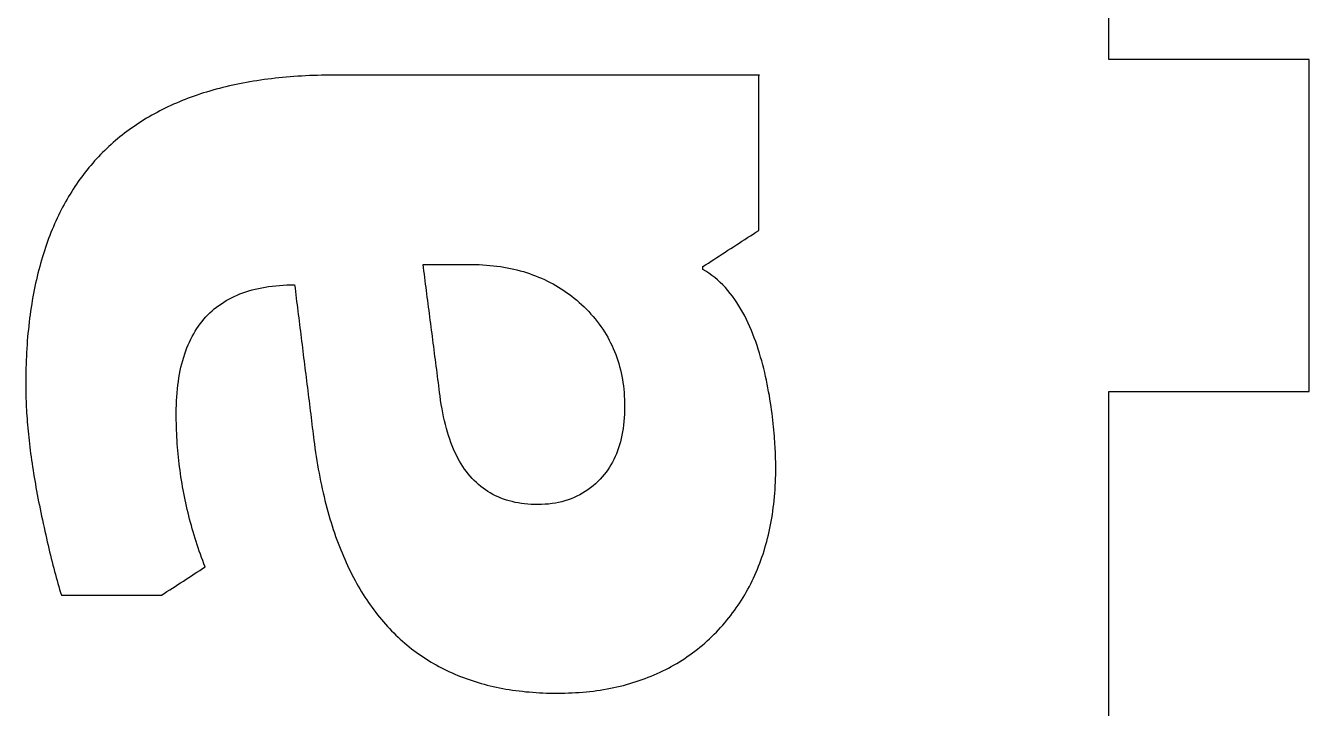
# Model space of a CAD drawing. Extents: x 10 to 860, y -140 to 140.
# Drawn here: x 31.6 to 70, y -44.21 to -23.81 of the extents above; entities that cross this region are included whole.
import ezdxf

# ---------------------------------------------------------------- set-up
doc = ezdxf.new("R2010")
doc.units = 0

# ---------------------------------------------------------------- blocks, each defined once
blk = doc.blocks.new('SHAPE2DVIEW004')
at = {"layer": 'Views', "color": 0}
for p, q in [((64, -24.815), (64, -14.889)), ((70, -24.815), (64, -24.815)), ((70, -34.741), (70, -24.815)), ((64, -44.667), (64, -34.741)), ((64, -34.741), (70, -34.741))]:
    blk.add_line(p, q, dxfattribs=at)
blk = doc.blocks.new('SHAPE2DVIEW006')
at = {"layer": 'Views', "color": 0}
for points in [[(40.816, -25.289), (40.693, -25.289), (40.572, -25.29), (40.451, -25.292), (40.331, -25.295), (40.211, -25.299), (40.093, -25.303), (39.975, -25.309), (39.859, -25.315), (39.743, -25.322), (39.627, -25.33), (39.513, -25.338), (39.4, -25.348), (39.287, -25.358), (39.175, -25.369), (39.064, -25.381), (38.954, -25.394), (38.845, -25.407), (38.736, -25.422), (38.628, -25.437), (38.521, -25.453), (38.415, -25.47), (38.31, -25.487), (38.206, -25.506), (38.102, -25.525), (37.999, -25.545), (37.897, -25.566), (37.796, -25.588), (37.696, -25.611), (37.596, -25.634), (37.497, -25.658), (37.399, -25.683), (37.302, -25.709), (37.206, -25.736), (37.111, -25.764), (37.016, -25.792), (36.922, -25.821), (36.829, -25.851), (36.737, -25.882), (36.646, -25.914), (36.555, -25.946), (36.466, -25.979), (36.377, -26.013), (36.289, -26.048), (36.202, -26.084), (36.115, -26.121), (36.03, -26.158), (35.945, -26.196), (35.861, -26.235), (35.778, -26.275), (35.696, -26.316), (35.614, -26.357), (35.533, -26.4), (35.454, -26.443), (35.375, -26.487), (35.296, -26.532), (35.219, -26.577), (35.143, -26.624), (35.067, -26.671), (34.992, -26.719), (34.918, -26.768), (34.845, -26.818), (34.772, -26.868), (34.7, -26.919), (34.63, -26.972), (34.56, -27.025), (34.49, -27.078), (34.422, -27.133), (34.355, -27.189), (34.288, -27.245), (34.222, -27.302), (34.157, -27.36), (34.093, -27.419), (34.029, -27.478), (33.967, -27.539), (33.905, -27.6), (33.844, -27.662), (33.784, -27.725), (33.724, -27.789), (33.666, -27.853), (33.608, -27.918), (33.551, -27.985), (33.495, -28.052), (33.44, -28.119), (33.386, -28.188), (33.332, -28.257), (33.279, -28.328), (33.227, -28.399), (33.176, -28.471), (33.126, -28.543), (33.076, -28.617), (33.028, -28.691), (32.98, -28.767), (32.933, -28.843), (32.886, -28.919), (32.841, -28.997), (32.796, -29.076), (32.753, -29.155), (32.71, -29.235), (32.668, -29.316), (32.626, -29.398), (32.586, -29.48), (32.546, -29.564), (32.507, -29.648), (32.469, -29.733), (32.432, -29.819), (32.396, -29.906), (32.36, -29.993), (32.325, -30.081), (32.291, -30.171), (32.258, -30.261), (32.226, -30.351), (32.194, -30.443), (32.164, -30.536), (32.134, -30.629), (32.105, -30.723), (32.077, -30.818), (32.049, -30.914), (32.023, -31.01), (31.997, -31.108), (31.972, -31.206), (31.948, -31.305), (31.924, -31.405), (31.902, -31.505), (31.88, -31.607), (31.859, -31.709), (31.839, -31.812), (31.82, -31.916), (31.802, -32.021), (31.784, -32.127), (31.768, -32.233), (31.752, -32.34), (31.736, -32.448), (31.722, -32.557), (31.709, -32.667), (31.696, -32.777), (31.684, -32.889), (31.673, -33.001), (31.663, -33.114), (31.653, -33.228), (31.645, -33.342), (31.637, -33.458), (31.63, -33.574), (31.624, -33.691), (31.619, -33.809), (31.614, -33.928), (31.611, -34.048), (31.608, -34.168), (31.606, -34.289), (31.604, -34.411), (31.604, -34.534)], [(40.816, -25.289), (40.693, -25.289), (40.572, -25.29), (40.451, -25.292), (40.331, -25.295), (40.211, -25.299), (40.093, -25.303), (39.975, -25.309), (39.859, -25.315), (39.743, -25.322), (39.627, -25.33), (39.513, -25.338), (39.4, -25.348), (39.287, -25.358), (39.175, -25.369), (39.064, -25.381), (38.954, -25.394), (38.845, -25.407), (38.736, -25.422), (38.628, -25.437), (38.521, -25.453), (38.415, -25.47), (38.31, -25.487), (38.206, -25.506), (38.102, -25.525), (37.999, -25.545), (37.897, -25.566), (37.796, -25.588), (37.696, -25.611), (37.596, -25.634), (37.497, -25.658), (37.399, -25.683), (37.302, -25.709), (37.206, -25.736), (37.111, -25.764), (37.016, -25.792), (36.922, -25.821), (36.829, -25.851), (36.737, -25.882), (36.646, -25.914), (36.555, -25.946), (36.466, -25.979), (36.377, -26.013), (36.289, -26.048), (36.202, -26.084), (36.115, -26.121), (36.03, -26.158), (35.945, -26.196), (35.861, -26.235), (35.778, -26.275), (35.696, -26.316), (35.614, -26.357), (35.533, -26.4), (35.454, -26.443), (35.375, -26.487), (35.296, -26.532), (35.219, -26.577), (35.143, -26.624), (35.067, -26.671), (34.992, -26.719), (34.918, -26.768), (34.845, -26.818), (34.772, -26.868), (34.7, -26.919), (34.63, -26.972), (34.56, -27.025), (34.49, -27.078), (34.422, -27.133), (34.355, -27.189), (34.288, -27.245), (34.222, -27.302), (34.157, -27.36), (34.093, -27.419), (34.029, -27.478), (33.967, -27.539), (33.905, -27.6), (33.844, -27.662), (33.784, -27.725), (33.724, -27.789), (33.666, -27.853), (33.608, -27.918), (33.551, -27.985), (33.495, -28.052), (33.44, -28.119), (33.386, -28.188), (33.332, -28.257), (33.279, -28.328), (33.227, -28.399), (33.176, -28.471), (33.126, -28.543), (33.076, -28.617), (33.028, -28.691), (32.98, -28.767), (32.933, -28.843), (32.886, -28.919), (32.841, -28.997), (32.796, -29.076), (32.753, -29.155), (32.71, -29.235), (32.668, -29.316), (32.626, -29.398), (32.586, -29.48), (32.546, -29.564), (32.507, -29.648), (32.469, -29.733), (32.432, -29.819), (32.396, -29.906), (32.36, -29.993), (32.325, -30.081), (32.291, -30.171), (32.258, -30.261), (32.226, -30.351), (32.194, -30.443), (32.164, -30.536), (32.134, -30.629), (32.105, -30.723), (32.077, -30.818), (32.049, -30.914), (32.023, -31.01), (31.997, -31.108), (31.972, -31.206), (31.948, -31.305), (31.924, -31.405), (31.902, -31.505), (31.88, -31.607), (31.859, -31.709), (31.839, -31.812), (31.82, -31.916), (31.802, -32.021), (31.784, -32.127), (31.768, -32.233), (31.752, -32.34), (31.736, -32.448), (31.722, -32.557), (31.709, -32.667), (31.696, -32.777), (31.684, -32.889), (31.673, -33.001), (31.663, -33.114), (31.653, -33.228), (31.645, -33.342), (31.637, -33.458), (31.63, -33.574), (31.624, -33.691), (31.619, -33.809), (31.614, -33.928), (31.611, -34.048), (31.608, -34.168), (31.606, -34.289), (31.604, -34.411), (31.604, -34.534)], [(53.55, -25.289), (53.45, -25.289), (53.351, -25.289), (53.251, -25.289), (53.152, -25.289), (53.052, -25.289), (52.953, -25.289), (52.853, -25.289), (52.754, -25.289), (52.654, -25.289), (52.555, -25.289), (52.455, -25.289), (52.356, -25.289), (52.256, -25.289), (52.157, -25.289), (52.057, -25.289), (51.958, -25.289), (51.858, -25.289), (51.759, -25.289), (51.659, -25.289), (51.56, -25.289), (51.46, -25.289), (51.361, -25.289), (51.261, -25.289), (51.162, -25.289), (51.063, -25.289), (50.963, -25.289), (50.864, -25.289), (50.764, -25.289), (50.665, -25.289), (50.565, -25.289), (50.466, -25.289), (50.366, -25.289), (50.267, -25.289), (50.167, -25.289), (50.068, -25.289), (49.968, -25.289), (49.869, -25.289), (49.769, -25.289), (49.67, -25.289), (49.57, -25.289), (49.471, -25.289), (49.371, -25.289), (49.272, -25.289), (49.172, -25.289), (49.073, -25.289), (48.973, -25.289), (48.874, -25.289), (48.774, -25.289), (48.675, -25.289), (48.575, -25.289), (48.476, -25.289), (48.376, -25.289), (48.277, -25.289), (48.178, -25.289), (48.078, -25.289), (47.979, -25.289), (47.879, -25.289), (47.78, -25.289), (47.68, -25.289), (47.581, -25.289), (47.481, -25.289), (47.382, -25.289), (47.282, -25.289), (47.183, -25.289), (47.083, -25.289), (46.984, -25.289), (46.884, -25.289), (46.785, -25.289), (46.685, -25.289), (46.586, -25.289), (46.486, -25.289), (46.387, -25.289), (46.287, -25.289), (46.188, -25.289), (46.088, -25.289), (45.989, -25.289), (45.889, -25.289), (45.79, -25.289), (45.69, -25.289), (45.591, -25.289), (45.491, -25.289), (45.392, -25.289), (45.292, -25.289), (45.193, -25.289), (45.094, -25.289), (44.994, -25.289), (44.895, -25.289), (44.795, -25.289), (44.696, -25.289), (44.596, -25.289), (44.497, -25.289), (44.397, -25.289), (44.298, -25.289), (44.198, -25.289), (44.099, -25.289), (43.999, -25.289), (43.9, -25.289), (43.8, -25.289), (43.701, -25.289), (43.601, -25.289), (43.502, -25.289), (43.402, -25.289), (43.303, -25.289), (43.203, -25.289), (43.104, -25.289), (43.004, -25.289), (42.905, -25.289), (42.805, -25.289), (42.706, -25.289), (42.606, -25.289), (42.507, -25.289), (42.407, -25.289), (42.308, -25.289), (42.209, -25.289), (42.109, -25.289), (42.01, -25.289), (41.91, -25.289), (41.811, -25.289), (41.711, -25.289), (41.612, -25.289), (41.512, -25.289), (41.413, -25.289), (41.313, -25.289), (41.214, -25.289), (41.114, -25.289), (41.015, -25.289), (40.915, -25.289), (40.816, -25.289)], [(53.55, -25.289), (53.45, -25.289), (53.351, -25.289), (53.251, -25.289), (53.152, -25.289), (53.052, -25.289), (52.953, -25.289), (52.853, -25.289), (52.754, -25.289), (52.654, -25.289), (52.555, -25.289), (52.455, -25.289), (52.356, -25.289), (52.256, -25.289), (52.157, -25.289), (52.057, -25.289), (51.958, -25.289), (51.858, -25.289), (51.759, -25.289), (51.659, -25.289), (51.56, -25.289), (51.46, -25.289), (51.361, -25.289), (51.261, -25.289), (51.162, -25.289), (51.063, -25.289), (50.963, -25.289), (50.864, -25.289), (50.764, -25.289), (50.665, -25.289), (50.565, -25.289), (50.466, -25.289), (50.366, -25.289), (50.267, -25.289), (50.167, -25.289), (50.068, -25.289), (49.968, -25.289), (49.869, -25.289), (49.769, -25.289), (49.67, -25.289), (49.57, -25.289), (49.471, -25.289), (49.371, -25.289), (49.272, -25.289), (49.172, -25.289), (49.073, -25.289), (48.973, -25.289), (48.874, -25.289), (48.774, -25.289), (48.675, -25.289), (48.575, -25.289), (48.476, -25.289), (48.376, -25.289), (48.277, -25.289), (48.178, -25.289), (48.078, -25.289), (47.979, -25.289), (47.879, -25.289), (47.78, -25.289), (47.68, -25.289), (47.581, -25.289), (47.481, -25.289), (47.382, -25.289), (47.282, -25.289), (47.183, -25.289), (47.083, -25.289), (46.984, -25.289), (46.884, -25.289), (46.785, -25.289), (46.685, -25.289), (46.586, -25.289), (46.486, -25.289), (46.387, -25.289), (46.287, -25.289), (46.188, -25.289), (46.088, -25.289), (45.989, -25.289), (45.889, -25.289), (45.79, -25.289), (45.69, -25.289), (45.591, -25.289), (45.491, -25.289), (45.392, -25.289), (45.292, -25.289), (45.193, -25.289), (45.094, -25.289), (44.994, -25.289), (44.895, -25.289), (44.795, -25.289), (44.696, -25.289), (44.596, -25.289), (44.497, -25.289), (44.397, -25.289), (44.298, -25.289), (44.198, -25.289), (44.099, -25.289), (43.999, -25.289), (43.9, -25.289), (43.8, -25.289), (43.701, -25.289), (43.601, -25.289), (43.502, -25.289), (43.402, -25.289), (43.303, -25.289), (43.203, -25.289), (43.104, -25.289), (43.004, -25.289), (42.905, -25.289), (42.805, -25.289), (42.706, -25.289), (42.606, -25.289), (42.507, -25.289), (42.407, -25.289), (42.308, -25.289), (42.209, -25.289), (42.109, -25.289), (42.01, -25.289), (41.91, -25.289), (41.811, -25.289), (41.711, -25.289), (41.612, -25.289), (41.512, -25.289), (41.413, -25.289), (41.313, -25.289), (41.214, -25.289), (41.114, -25.289), (41.015, -25.289), (40.915, -25.289), (40.816, -25.289)], [(53.533, -25.289), (53.55, -25.289)], [(53.533, -29.928), (53.533, -29.83), (53.533, -29.731), (53.533, -29.632), (53.533, -29.533), (53.533, -29.435), (53.533, -29.336), (53.533, -29.237), (53.533, -29.139), (53.533, -29.04), (53.533, -28.941), (53.533, -28.842), (53.533, -28.744), (53.533, -28.645), (53.533, -28.546), (53.533, -28.448), (53.533, -28.349), (53.533, -28.25), (53.533, -28.151), (53.533, -28.053), (53.533, -27.954), (53.533, -27.855), (53.533, -27.756), (53.533, -27.658), (53.533, -27.559), (53.533, -27.46), (53.533, -27.362), (53.533, -27.263), (53.533, -27.164), (53.533, -27.065), (53.533, -26.967), (53.533, -26.868), (53.533, -26.769), (53.533, -26.671), (53.533, -26.572), (53.533, -26.473), (53.533, -26.374), (53.533, -26.276), (53.533, -26.177), (53.533, -26.078), (53.533, -25.98), (53.533, -25.881), (53.533, -25.782), (53.533, -25.683), (53.533, -25.585), (53.533, -25.486), (53.533, -25.387), (53.533, -25.289)], [(53.533, -29.928), (53.533, -29.83), (53.533, -29.731), (53.533, -29.632), (53.533, -29.533), (53.533, -29.435), (53.533, -29.336), (53.533, -29.237), (53.533, -29.139), (53.533, -29.04), (53.533, -28.941), (53.533, -28.842), (53.533, -28.744), (53.533, -28.645), (53.533, -28.546), (53.533, -28.448), (53.533, -28.349), (53.533, -28.25), (53.533, -28.151), (53.533, -28.053), (53.533, -27.954), (53.533, -27.855), (53.533, -27.756), (53.533, -27.658), (53.533, -27.559), (53.533, -27.46), (53.533, -27.362), (53.533, -27.263), (53.533, -27.164), (53.533, -27.065), (53.533, -26.967), (53.533, -26.868), (53.533, -26.769), (53.533, -26.671), (53.533, -26.572), (53.533, -26.473), (53.533, -26.374), (53.533, -26.276), (53.533, -26.177), (53.533, -26.078), (53.533, -25.98), (53.533, -25.881), (53.533, -25.782), (53.533, -25.683), (53.533, -25.585), (53.533, -25.486), (53.533, -25.387), (53.533, -25.289)], [(51.856, -31.012), (51.94, -30.958), (52.024, -30.904), (52.108, -30.849), (52.192, -30.795), (52.275, -30.741), (52.359, -30.687), (52.443, -30.633), (52.527, -30.579), (52.611, -30.524), (52.694, -30.47), (52.778, -30.416), (52.862, -30.362), (52.946, -30.308), (53.03, -30.253), (53.114, -30.199), (53.197, -30.145), (53.281, -30.091), (53.365, -30.037), (53.449, -29.982), (53.533, -29.928)], [(51.856, -31.012), (51.94, -30.958), (52.024, -30.904), (52.108, -30.849), (52.192, -30.795), (52.275, -30.741), (52.359, -30.687), (52.443, -30.633), (52.527, -30.579), (52.611, -30.524), (52.694, -30.47), (52.778, -30.416), (52.862, -30.362), (52.946, -30.308), (53.03, -30.253), (53.114, -30.199), (53.197, -30.145), (53.281, -30.091), (53.365, -30.037), (53.449, -29.982), (53.533, -29.928)], [(43.491, -30.944), (43.588, -30.944), (43.685, -30.944), (43.782, -30.944), (43.88, -30.944), (43.977, -30.944), (44.074, -30.944), (44.171, -30.944), (44.268, -30.944), (44.365, -30.944), (44.462, -30.944), (44.559, -30.944), (44.656, -30.944), (44.753, -30.944), (44.85, -30.944), (44.947, -30.944)], [(43.491, -30.944), (43.588, -30.944), (43.685, -30.944), (43.782, -30.944), (43.88, -30.944), (43.977, -30.944), (44.074, -30.944), (44.171, -30.944), (44.268, -30.944), (44.365, -30.944), (44.462, -30.944), (44.559, -30.944), (44.656, -30.944), (44.753, -30.944), (44.85, -30.944), (44.947, -30.944)], [(43.999, -34.873), (43.986, -34.775), (43.974, -34.676), (43.961, -34.578), (43.948, -34.48), (43.936, -34.382), (43.923, -34.284), (43.91, -34.185), (43.898, -34.087), (43.885, -33.989), (43.872, -33.891), (43.859, -33.792), (43.847, -33.694), (43.834, -33.596), (43.821, -33.498), (43.809, -33.4), (43.796, -33.301), (43.783, -33.203), (43.771, -33.105), (43.758, -33.007), (43.745, -32.909), (43.733, -32.81), (43.72, -32.712), (43.707, -32.614), (43.694, -32.516), (43.682, -32.417), (43.669, -32.319), (43.656, -32.221), (43.644, -32.123), (43.631, -32.025), (43.618, -31.926), (43.605, -31.828), (43.593, -31.73), (43.58, -31.632), (43.567, -31.534), (43.555, -31.435), (43.542, -31.337), (43.529, -31.239), (43.517, -31.141), (43.504, -31.042), (43.491, -30.944)], [(43.999, -34.873), (43.986, -34.775), (43.974, -34.676), (43.961, -34.578), (43.948, -34.48), (43.936, -34.382), (43.923, -34.284), (43.91, -34.185), (43.898, -34.087), (43.885, -33.989), (43.872, -33.891), (43.859, -33.792), (43.847, -33.694), (43.834, -33.596), (43.821, -33.498), (43.809, -33.4), (43.796, -33.301), (43.783, -33.203), (43.771, -33.105), (43.758, -33.007), (43.745, -32.909), (43.733, -32.81), (43.72, -32.712), (43.707, -32.614), (43.694, -32.516), (43.682, -32.417), (43.669, -32.319), (43.656, -32.221), (43.644, -32.123), (43.631, -32.025), (43.618, -31.926), (43.605, -31.828), (43.593, -31.73), (43.58, -31.632), (43.567, -31.534), (43.555, -31.435), (43.542, -31.337), (43.529, -31.239), (43.517, -31.141), (43.504, -31.042), (43.491, -30.944)], [(44.947, -30.944), (45.058, -30.947), (45.168, -30.951), (45.277, -30.956), (45.384, -30.964), (45.49, -30.973), (45.595, -30.984), (45.699, -30.997), (45.802, -31.011), (45.904, -31.027), (46.004, -31.045), (46.104, -31.065), (46.202, -31.087), (46.299, -31.11), (46.395, -31.135), (46.49, -31.162), (46.584, -31.191), (46.676, -31.221), (46.768, -31.253), (46.858, -31.287), (46.948, -31.323), (47.036, -31.361), (47.123, -31.4), (47.209, -31.442), (47.294, -31.485), (47.378, -31.53), (47.461, -31.577), (47.543, -31.625), (47.624, -31.676), (47.704, -31.728), (47.782, -31.782), (47.86, -31.838), (47.936, -31.896), (48.012, -31.956), (48.087, -32.018), (48.16, -32.081), (48.233, -32.147)], [(44.947, -30.944), (45.058, -30.947), (45.168, -30.951), (45.277, -30.956), (45.384, -30.964), (45.49, -30.973), (45.595, -30.984), (45.699, -30.997), (45.802, -31.011), (45.904, -31.027), (46.004, -31.045), (46.104, -31.065), (46.202, -31.087), (46.299, -31.11), (46.395, -31.135), (46.49, -31.162), (46.584, -31.191), (46.676, -31.221), (46.768, -31.253), (46.858, -31.287), (46.948, -31.323), (47.036, -31.361), (47.123, -31.4), (47.209, -31.442), (47.294, -31.485), (47.378, -31.53), (47.461, -31.577), (47.543, -31.625), (47.624, -31.676), (47.704, -31.728), (47.782, -31.782), (47.86, -31.838), (47.936, -31.896), (48.012, -31.956), (48.087, -32.018), (48.16, -32.081), (48.233, -32.147)], [(51.856, -31.097), (51.856, -31.012)], [(51.856, -31.097), (51.856, -31.012)], [(54.041, -37.006), (54.041, -36.981), (54.04, -36.95), (54.04, -36.915), (54.039, -36.874), (54.038, -36.829), (54.037, -36.78), (54.036, -36.727), (54.033, -36.669), (54.031, -36.607), (54.028, -36.542), (54.025, -36.472), (54.021, -36.399), (54.016, -36.323), (54.011, -36.243), (54.005, -36.16), (53.998, -36.075), (53.991, -35.986), (53.983, -35.894), (53.974, -35.8), (53.964, -35.704), (53.953, -35.605), (53.941, -35.504), (53.928, -35.401), (53.914, -35.297), (53.899, -35.19), (53.883, -35.082), (53.866, -34.972), (53.848, -34.862), (53.828, -34.75), (53.807, -34.637), (53.785, -34.523), (53.761, -34.408), (53.736, -34.293), (53.709, -34.177), (53.681, -34.061), (53.652, -33.945), (53.621, -33.829), (53.588, -33.713), (53.554, -33.597), (53.518, -33.482), (53.48, -33.367), (53.44, -33.253), (53.399, -33.14), (53.356, -33.028), (53.311, -32.917), (53.264, -32.807), (53.215, -32.698), (53.164, -32.591), (53.111, -32.486), (53.056, -32.383), (52.998, -32.282), (52.939, -32.182), (52.877, -32.085), (52.813, -31.991), (52.747, -31.899), (52.679, -31.81), (52.608, -31.723), (52.534, -31.64), (52.459, -31.559), (52.38, -31.482), (52.3, -31.409), (52.216, -31.339), (52.13, -31.272), (52.042, -31.21), (51.95, -31.151), (51.856, -31.097)], [(54.041, -37.006), (54.041, -36.981), (54.04, -36.95), (54.04, -36.915), (54.039, -36.874), (54.038, -36.829), (54.037, -36.78), (54.036, -36.727), (54.033, -36.669), (54.031, -36.607), (54.028, -36.542), (54.025, -36.472), (54.021, -36.399), (54.016, -36.323), (54.011, -36.243), (54.005, -36.16), (53.998, -36.075), (53.991, -35.986), (53.983, -35.894), (53.974, -35.8), (53.964, -35.704), (53.953, -35.605), (53.941, -35.504), (53.928, -35.401), (53.914, -35.297), (53.899, -35.19), (53.883, -35.082), (53.866, -34.972), (53.848, -34.862), (53.828, -34.75), (53.807, -34.637), (53.785, -34.523), (53.761, -34.408), (53.736, -34.293), (53.709, -34.177), (53.681, -34.061), (53.652, -33.945), (53.621, -33.829), (53.588, -33.713), (53.554, -33.597), (53.518, -33.482), (53.48, -33.367), (53.44, -33.253), (53.399, -33.14), (53.356, -33.028), (53.311, -32.917), (53.264, -32.807), (53.215, -32.698), (53.164, -32.591), (53.111, -32.486), (53.056, -32.383), (52.998, -32.282), (52.939, -32.182), (52.877, -32.085), (52.813, -31.991), (52.747, -31.899), (52.679, -31.81), (52.608, -31.723), (52.534, -31.64), (52.459, -31.559), (52.38, -31.482), (52.3, -31.409), (52.216, -31.339), (52.13, -31.272), (52.042, -31.21), (51.95, -31.151), (51.856, -31.097)], [(36.108, -35.398), (36.109, -35.271), (36.112, -35.146), (36.117, -35.024), (36.124, -34.903), (36.133, -34.785), (36.144, -34.669), (36.157, -34.555), (36.171, -34.443), (36.188, -34.333), (36.207, -34.225), (36.228, -34.12), (36.25, -34.016), (36.275, -33.915), (36.302, -33.816), (36.33, -33.718), (36.361, -33.623), (36.393, -33.531), (36.428, -33.44), (36.464, -33.351), (36.503, -33.265), (36.543, -33.18), (36.586, -33.098), (36.63, -33.018), (36.676, -32.94), (36.724, -32.864), (36.775, -32.791), (36.827, -32.719), (36.881, -32.649), (36.937, -32.582), (36.995, -32.517), (37.055, -32.454), (37.117, -32.393), (37.181, -32.334), (37.247, -32.277), (37.315, -32.223), (37.385, -32.171), (37.457, -32.12), (37.53, -32.072), (37.606, -32.026), (37.684, -31.982), (37.763, -31.94), (37.845, -31.901), (37.928, -31.863), (38.014, -31.828), (38.101, -31.795), (38.191, -31.764), (38.282, -31.735), (38.375, -31.708), (38.471, -31.684), (38.568, -31.661), (38.667, -31.641), (38.768, -31.622), (38.871, -31.606), (38.976, -31.592), (39.083, -31.581), (39.192, -31.571), (39.303, -31.564), (39.416, -31.558), (39.531, -31.555), (39.647, -31.554)], [(36.108, -35.398), (36.109, -35.271), (36.112, -35.146), (36.117, -35.024), (36.124, -34.903), (36.133, -34.785), (36.144, -34.669), (36.157, -34.555), (36.171, -34.443), (36.188, -34.333), (36.207, -34.225), (36.228, -34.12), (36.25, -34.016), (36.275, -33.915), (36.302, -33.816), (36.33, -33.718), (36.361, -33.623), (36.393, -33.531), (36.428, -33.44), (36.464, -33.351), (36.503, -33.265), (36.543, -33.18), (36.586, -33.098), (36.63, -33.018), (36.676, -32.94), (36.724, -32.864), (36.775, -32.791), (36.827, -32.719), (36.881, -32.649), (36.937, -32.582), (36.995, -32.517), (37.055, -32.454), (37.117, -32.393), (37.181, -32.334), (37.247, -32.277), (37.315, -32.223), (37.385, -32.171), (37.457, -32.12), (37.53, -32.072), (37.606, -32.026), (37.684, -31.982), (37.763, -31.94), (37.845, -31.901), (37.928, -31.863), (38.014, -31.828), (38.101, -31.795), (38.191, -31.764), (38.282, -31.735), (38.375, -31.708), (38.471, -31.684), (38.568, -31.661), (38.667, -31.641), (38.768, -31.622), (38.871, -31.606), (38.976, -31.592), (39.083, -31.581), (39.192, -31.571), (39.303, -31.564), (39.416, -31.558), (39.531, -31.555), (39.647, -31.554)], [(39.647, -31.554), (39.66, -31.653), (39.672, -31.752), (39.684, -31.851), (39.697, -31.95), (39.709, -32.05), (39.721, -32.149), (39.734, -32.248), (39.746, -32.347), (39.758, -32.446), (39.771, -32.545), (39.783, -32.644), (39.795, -32.743), (39.808, -32.843), (39.82, -32.942), (39.833, -33.041), (39.845, -33.14), (39.857, -33.239), (39.87, -33.338), (39.882, -33.437), (39.894, -33.536), (39.907, -33.636), (39.919, -33.735), (39.931, -33.834), (39.944, -33.933), (39.956, -34.032), (39.968, -34.131), (39.981, -34.23), (39.993, -34.33), (40.005, -34.429), (40.018, -34.528), (40.03, -34.627), (40.042, -34.726), (40.055, -34.825), (40.067, -34.924), (40.079, -35.023), (40.092, -35.123), (40.104, -35.222), (40.117, -35.321), (40.129, -35.42), (40.141, -35.519), (40.154, -35.618), (40.166, -35.717), (40.178, -35.816), (40.191, -35.916), (40.203, -36.015), (40.215, -36.114), (40.228, -36.213), (40.24, -36.312)], [(39.647, -31.554), (39.66, -31.653), (39.672, -31.752), (39.684, -31.851), (39.697, -31.95), (39.709, -32.05), (39.721, -32.149), (39.734, -32.248), (39.746, -32.347), (39.758, -32.446), (39.771, -32.545), (39.783, -32.644), (39.795, -32.743), (39.808, -32.843), (39.82, -32.942), (39.833, -33.041), (39.845, -33.14), (39.857, -33.239), (39.87, -33.338), (39.882, -33.437), (39.894, -33.536), (39.907, -33.636), (39.919, -33.735), (39.931, -33.834), (39.944, -33.933), (39.956, -34.032), (39.968, -34.131), (39.981, -34.23), (39.993, -34.33), (40.005, -34.429), (40.018, -34.528), (40.03, -34.627), (40.042, -34.726), (40.055, -34.825), (40.067, -34.924), (40.079, -35.023), (40.092, -35.123), (40.104, -35.222), (40.117, -35.321), (40.129, -35.42), (40.141, -35.519), (40.154, -35.618), (40.166, -35.717), (40.178, -35.816), (40.191, -35.916), (40.203, -36.015), (40.215, -36.114), (40.228, -36.213), (40.24, -36.312)], [(48.233, -32.147), (48.305, -32.215), (48.376, -32.285), (48.445, -32.356), (48.511, -32.428), (48.576, -32.501), (48.638, -32.575), (48.698, -32.65), (48.756, -32.727), (48.812, -32.804), (48.865, -32.883), (48.917, -32.962), (48.966, -33.043), (49.013, -33.124), (49.059, -33.207), (49.102, -33.291), (49.142, -33.376), (49.181, -33.462), (49.218, -33.549), (49.252, -33.637), (49.285, -33.727), (49.315, -33.817), (49.343, -33.908), (49.369, -34.001), (49.393, -34.094), (49.415, -34.189), (49.435, -34.285), (49.453, -34.381), (49.469, -34.479), (49.482, -34.578), (49.493, -34.678), (49.503, -34.779), (49.51, -34.882), (49.515, -34.985), (49.518, -35.089), (49.519, -35.195)], [(48.233, -32.147), (48.305, -32.215), (48.376, -32.285), (48.445, -32.356), (48.511, -32.428), (48.576, -32.501), (48.638, -32.575), (48.698, -32.65), (48.756, -32.727), (48.812, -32.804), (48.865, -32.883), (48.917, -32.962), (48.966, -33.043), (49.013, -33.124), (49.059, -33.207), (49.102, -33.291), (49.142, -33.376), (49.181, -33.462), (49.218, -33.549), (49.252, -33.637), (49.285, -33.727), (49.315, -33.817), (49.343, -33.908), (49.369, -34.001), (49.393, -34.094), (49.415, -34.189), (49.435, -34.285), (49.453, -34.381), (49.469, -34.479), (49.482, -34.578), (49.493, -34.678), (49.503, -34.779), (49.51, -34.882), (49.515, -34.985), (49.518, -35.089), (49.519, -35.195)], [(31.604, -34.534), (31.604, -34.616), (31.605, -34.698), (31.606, -34.781), (31.608, -34.865), (31.611, -34.95), (31.614, -35.035), (31.618, -35.121), (31.622, -35.208), (31.626, -35.296), (31.632, -35.384), (31.638, -35.473), (31.644, -35.563), (31.651, -35.654), (31.659, -35.745), (31.667, -35.837), (31.675, -35.929), (31.685, -36.023), (31.694, -36.117), (31.705, -36.212), (31.716, -36.307), (31.727, -36.404), (31.74, -36.5), (31.752, -36.598), (31.766, -36.696), (31.779, -36.796), (31.794, -36.895), (31.809, -36.996), (31.824, -37.097), (31.841, -37.199), (31.857, -37.301), (31.875, -37.404), (31.893, -37.508), (31.911, -37.613), (31.93, -37.718), (31.95, -37.824), (31.97, -37.931), (31.991, -38.038), (32.013, -38.146), (32.035, -38.254), (32.057, -38.364), (32.081, -38.474), (32.105, -38.584), (32.129, -38.695), (32.154, -38.807), (32.18, -38.92)], [(31.604, -34.534), (31.604, -34.616), (31.605, -34.698), (31.606, -34.781), (31.608, -34.865), (31.611, -34.95), (31.614, -35.035), (31.618, -35.121), (31.622, -35.208), (31.626, -35.296), (31.632, -35.384), (31.638, -35.473), (31.644, -35.563), (31.651, -35.654), (31.659, -35.745), (31.667, -35.837), (31.675, -35.929), (31.685, -36.023), (31.694, -36.117), (31.705, -36.212), (31.716, -36.307), (31.727, -36.404), (31.74, -36.5), (31.752, -36.598), (31.766, -36.696), (31.779, -36.796), (31.794, -36.895), (31.809, -36.996), (31.824, -37.097), (31.841, -37.199), (31.857, -37.301), (31.875, -37.404), (31.893, -37.508), (31.911, -37.613), (31.93, -37.718), (31.95, -37.824), (31.97, -37.931), (31.991, -38.038), (32.013, -38.146), (32.035, -38.254), (32.057, -38.364), (32.081, -38.474), (32.105, -38.584), (32.129, -38.695), (32.154, -38.807), (32.18, -38.92)], [(46.929, -38.124), (46.826, -38.123), (46.725, -38.119), (46.626, -38.112), (46.529, -38.102), (46.433, -38.09), (46.339, -38.075), (46.247, -38.058), (46.157, -38.037), (46.069, -38.014), (45.983, -37.989), (45.898, -37.96), (45.815, -37.929), (45.734, -37.895), (45.655, -37.859), (45.577, -37.819), (45.502, -37.777), (45.428, -37.733), (45.356, -37.685), (45.285, -37.635), (45.217, -37.582), (45.15, -37.527), (45.085, -37.469), (45.022, -37.408), (44.961, -37.344), (44.901, -37.278), (44.843, -37.209), (44.787, -37.137), (44.733, -37.062), (44.68, -36.985), (44.629, -36.905), (44.581, -36.823), (44.533, -36.737), (44.488, -36.649), (44.444, -36.559), (44.402, -36.465), (44.362, -36.369), (44.324, -36.27), (44.287, -36.169), (44.252, -36.064), (44.219, -35.957), (44.188, -35.848), (44.158, -35.735), (44.13, -35.62), (44.104, -35.502), (44.079, -35.382), (44.057, -35.259), (44.036, -35.133), (44.017, -35.004), (43.999, -34.873)], [(46.929, -38.124), (46.826, -38.123), (46.725, -38.119), (46.626, -38.112), (46.529, -38.102), (46.433, -38.09), (46.339, -38.075), (46.247, -38.058), (46.157, -38.037), (46.069, -38.014), (45.983, -37.989), (45.898, -37.96), (45.815, -37.929), (45.734, -37.895), (45.655, -37.859), (45.577, -37.819), (45.502, -37.777), (45.428, -37.733), (45.356, -37.685), (45.285, -37.635), (45.217, -37.582), (45.15, -37.527), (45.085, -37.469), (45.022, -37.408), (44.961, -37.344), (44.901, -37.278), (44.843, -37.209), (44.787, -37.137), (44.733, -37.062), (44.68, -36.985), (44.629, -36.905), (44.581, -36.823), (44.533, -36.737), (44.488, -36.649), (44.444, -36.559), (44.402, -36.465), (44.362, -36.369), (44.324, -36.27), (44.287, -36.169), (44.252, -36.064), (44.219, -35.957), (44.188, -35.848), (44.158, -35.735), (44.13, -35.62), (44.104, -35.502), (44.079, -35.382), (44.057, -35.259), (44.036, -35.133), (44.017, -35.004), (43.999, -34.873)], [(49.519, -35.195), (49.518, -35.31), (49.515, -35.423), (49.508, -35.534), (49.5, -35.642), (49.488, -35.748), (49.475, -35.852), (49.459, -35.954), (49.44, -36.054), (49.419, -36.151), (49.395, -36.246), (49.368, -36.34), (49.34, -36.431), (49.308, -36.52), (49.274, -36.606), (49.238, -36.691), (49.198, -36.774), (49.157, -36.854), (49.112, -36.933), (49.065, -37.009), (49.016, -37.084), (48.964, -37.156), (48.909, -37.227), (48.851, -37.295), (48.791, -37.362)], [(49.519, -35.195), (49.518, -35.31), (49.515, -35.423), (49.508, -35.534), (49.5, -35.642), (49.488, -35.748), (49.475, -35.852), (49.459, -35.954), (49.44, -36.054), (49.419, -36.151), (49.395, -36.246), (49.368, -36.34), (49.34, -36.431), (49.308, -36.52), (49.274, -36.606), (49.238, -36.691), (49.198, -36.774), (49.157, -36.854), (49.112, -36.933), (49.065, -37.009), (49.016, -37.084), (48.964, -37.156), (48.909, -37.227), (48.851, -37.295), (48.791, -37.362)], [(36.972, -39.987), (36.936, -39.893), (36.9, -39.798), (36.865, -39.704), (36.831, -39.609), (36.798, -39.515), (36.765, -39.42), (36.734, -39.325), (36.703, -39.23), (36.673, -39.135), (36.643, -39.039), (36.615, -38.944), (36.587, -38.848), (36.56, -38.752), (36.534, -38.656), (36.509, -38.56), (36.484, -38.464), (36.46, -38.367), (36.437, -38.271), (36.415, -38.174), (36.393, -38.077), (36.373, -37.98), (36.353, -37.883), (36.333, -37.785), (36.315, -37.688), (36.297, -37.59), (36.281, -37.492), (36.265, -37.394), (36.249, -37.296), (36.235, -37.198), (36.221, -37.099), (36.208, -37), (36.196, -36.902), (36.185, -36.803), (36.174, -36.703), (36.165, -36.604), (36.156, -36.504), (36.147, -36.405), (36.14, -36.305), (36.133, -36.205), (36.127, -36.104), (36.122, -36.004), (36.118, -35.903), (36.115, -35.803), (36.112, -35.702), (36.11, -35.601), (36.109, -35.499), (36.108, -35.398)], [(36.972, -39.987), (36.936, -39.893), (36.9, -39.798), (36.865, -39.704), (36.831, -39.609), (36.798, -39.515), (36.765, -39.42), (36.734, -39.325), (36.703, -39.23), (36.673, -39.135), (36.643, -39.039), (36.615, -38.944), (36.587, -38.848), (36.56, -38.752), (36.534, -38.656), (36.509, -38.56), (36.484, -38.464), (36.46, -38.367), (36.437, -38.271), (36.415, -38.174), (36.393, -38.077), (36.373, -37.98), (36.353, -37.883), (36.333, -37.785), (36.315, -37.688), (36.297, -37.59), (36.281, -37.492), (36.265, -37.394), (36.249, -37.296), (36.235, -37.198), (36.221, -37.099), (36.208, -37), (36.196, -36.902), (36.185, -36.803), (36.174, -36.703), (36.165, -36.604), (36.156, -36.504), (36.147, -36.405), (36.14, -36.305), (36.133, -36.205), (36.127, -36.104), (36.122, -36.004), (36.118, -35.903), (36.115, -35.803), (36.112, -35.702), (36.11, -35.601), (36.109, -35.499), (36.108, -35.398)], [(40.24, -36.312), (40.257, -36.44), (40.276, -36.567), (40.295, -36.692), (40.315, -36.817), (40.335, -36.94), (40.357, -37.062), (40.379, -37.183), (40.402, -37.303), (40.426, -37.422), (40.45, -37.54), (40.475, -37.657), (40.501, -37.773), (40.528, -37.887), (40.556, -38), (40.585, -38.113), (40.614, -38.224), (40.644, -38.334), (40.675, -38.443), (40.706, -38.551), (40.739, -38.658), (40.772, -38.764), (40.806, -38.868), (40.841, -38.972), (40.876, -39.074), (40.912, -39.175), (40.949, -39.275), (40.987, -39.375), (41.026, -39.473), (41.066, -39.569), (41.106, -39.665), (41.147, -39.76), (41.189, -39.853), (41.231, -39.946), (41.275, -40.037), (41.319, -40.127), (41.364, -40.217), (41.409, -40.305), (41.456, -40.392), (41.503, -40.477), (41.551, -40.562), (41.6, -40.646), (41.65, -40.728), (41.7, -40.81), (41.752, -40.89), (41.804, -40.969), (41.856, -41.047), (41.91, -41.124), (41.964, -41.2), (42.02, -41.275), (42.076, -41.348), (42.132, -41.421), (42.19, -41.493), (42.248, -41.563), (42.307, -41.632), (42.367, -41.7), (42.428, -41.767), (42.489, -41.833), (42.551, -41.898), (42.614, -41.962), (42.678, -42.024), (42.743, -42.086), (42.808, -42.146), (42.874, -42.206), (42.941, -42.264), (43.009, -42.321), (43.078, -42.377), (43.147, -42.432), (43.217, -42.485), (43.288, -42.538), (43.359, -42.59), (43.432, -42.64), (43.505, -42.689), (43.579, -42.738), (43.654, -42.785), (43.729, -42.831), (43.806, -42.876), (43.883, -42.919), (43.961, -42.962), (44.04, -43.004), (44.119, -43.044), (44.199, -43.083), (44.281, -43.122), (44.362, -43.159), (44.445, -43.195), (44.528, -43.23), (44.613, -43.264), (44.698, -43.296), (44.783, -43.328), (44.87, -43.358), (44.957, -43.388), (45.046, -43.416), (45.134, -43.443), (45.224, -43.469), (45.315, -43.494), (45.406, -43.518), (45.498, -43.541), (45.591, -43.563), (45.685, -43.583), (45.779, -43.602), (45.874, -43.621), (45.97, -43.638), (46.067, -43.654), (46.165, -43.669), (46.263, -43.683), (46.362, -43.696), (46.462, -43.707), (46.563, -43.718), (46.664, -43.727), (46.766, -43.736), (46.87, -43.743), (46.973, -43.749), (47.078, -43.754), (47.183, -43.758), (47.29, -43.761), (47.397, -43.762), (47.504, -43.763)], [(40.24, -36.312), (40.257, -36.44), (40.276, -36.567), (40.295, -36.692), (40.315, -36.817), (40.335, -36.94), (40.357, -37.062), (40.379, -37.183), (40.402, -37.303), (40.426, -37.422), (40.45, -37.54), (40.475, -37.657), (40.501, -37.773), (40.528, -37.887), (40.556, -38), (40.585, -38.113), (40.614, -38.224), (40.644, -38.334), (40.675, -38.443), (40.706, -38.551), (40.739, -38.658), (40.772, -38.764), (40.806, -38.868), (40.841, -38.972), (40.876, -39.074), (40.912, -39.175), (40.949, -39.275), (40.987, -39.375), (41.026, -39.473), (41.066, -39.569), (41.106, -39.665), (41.147, -39.76), (41.189, -39.853), (41.231, -39.946), (41.275, -40.037), (41.319, -40.127), (41.364, -40.217), (41.409, -40.305), (41.456, -40.392), (41.503, -40.477), (41.551, -40.562), (41.6, -40.646), (41.65, -40.728), (41.7, -40.81), (41.752, -40.89), (41.804, -40.969), (41.856, -41.047), (41.91, -41.124), (41.964, -41.2), (42.02, -41.275), (42.076, -41.348), (42.132, -41.421), (42.19, -41.493), (42.248, -41.563), (42.307, -41.632), (42.367, -41.7), (42.428, -41.767), (42.489, -41.833), (42.551, -41.898), (42.614, -41.962), (42.678, -42.024), (42.743, -42.086), (42.808, -42.146), (42.874, -42.206), (42.941, -42.264), (43.009, -42.321), (43.078, -42.377), (43.147, -42.432), (43.217, -42.485), (43.288, -42.538), (43.359, -42.59), (43.432, -42.64), (43.505, -42.689), (43.579, -42.738), (43.654, -42.785), (43.729, -42.831), (43.806, -42.876), (43.883, -42.919), (43.961, -42.962), (44.04, -43.004), (44.119, -43.044), (44.199, -43.083), (44.281, -43.122), (44.362, -43.159), (44.445, -43.195), (44.528, -43.23), (44.613, -43.264), (44.698, -43.296), (44.783, -43.328), (44.87, -43.358), (44.957, -43.388), (45.046, -43.416), (45.134, -43.443), (45.224, -43.469), (45.315, -43.494), (45.406, -43.518), (45.498, -43.541), (45.591, -43.563), (45.685, -43.583), (45.779, -43.602), (45.874, -43.621), (45.97, -43.638), (46.067, -43.654), (46.165, -43.669), (46.263, -43.683), (46.362, -43.696), (46.462, -43.707), (46.563, -43.718), (46.664, -43.727), (46.766, -43.736), (46.87, -43.743), (46.973, -43.749), (47.078, -43.754), (47.183, -43.758), (47.29, -43.761), (47.397, -43.762), (47.504, -43.763)], [(52.263, -41.934), (52.328, -41.866), (52.392, -41.797), (52.455, -41.727), (52.516, -41.656), (52.577, -41.584), (52.636, -41.512), (52.694, -41.439), (52.75, -41.364), (52.806, -41.289), (52.86, -41.213), (52.913, -41.136), (52.965, -41.058), (53.016, -40.98), (53.065, -40.9), (53.113, -40.82), (53.16, -40.739), (53.206, -40.657), (53.25, -40.574), (53.294, -40.49), (53.336, -40.405), (53.377, -40.32), (53.416, -40.233), (53.455, -40.146), (53.492, -40.058), (53.528, -39.968), (53.563, -39.879), (53.596, -39.788), (53.628, -39.696), (53.66, -39.603), (53.689, -39.51), (53.718, -39.416), (53.746, -39.321), (53.772, -39.225), (53.797, -39.128), (53.821, -39.03), (53.843, -38.931), (53.864, -38.832), (53.885, -38.731), (53.903, -38.63), (53.921, -38.528), (53.938, -38.425), (53.953, -38.321), (53.967, -38.216), (53.98, -38.111), (53.991, -38.004), (54.002, -37.897), (54.011, -37.788), (54.019, -37.679), (54.025, -37.569), (54.031, -37.459), (54.035, -37.347), (54.038, -37.234), (54.04, -37.121), (54.041, -37.006)], [(52.263, -41.934), (52.328, -41.866), (52.392, -41.797), (52.455, -41.727), (52.516, -41.656), (52.577, -41.584), (52.636, -41.512), (52.694, -41.439), (52.75, -41.364), (52.806, -41.289), (52.86, -41.213), (52.913, -41.136), (52.965, -41.058), (53.016, -40.98), (53.065, -40.9), (53.113, -40.82), (53.16, -40.739), (53.206, -40.657), (53.25, -40.574), (53.294, -40.49), (53.336, -40.405), (53.377, -40.32), (53.416, -40.233), (53.455, -40.146), (53.492, -40.058), (53.528, -39.968), (53.563, -39.879), (53.596, -39.788), (53.628, -39.696), (53.66, -39.603), (53.689, -39.51), (53.718, -39.416), (53.746, -39.321), (53.772, -39.225), (53.797, -39.128), (53.821, -39.03), (53.843, -38.931), (53.864, -38.832), (53.885, -38.731), (53.903, -38.63), (53.921, -38.528), (53.938, -38.425), (53.953, -38.321), (53.967, -38.216), (53.98, -38.111), (53.991, -38.004), (54.002, -37.897), (54.011, -37.788), (54.019, -37.679), (54.025, -37.569), (54.031, -37.459), (54.035, -37.347), (54.038, -37.234), (54.04, -37.121), (54.041, -37.006)], [(48.791, -37.362), (48.72, -37.433), (48.648, -37.5), (48.574, -37.564), (48.498, -37.625), (48.42, -37.682), (48.341, -37.735), (48.26, -37.785), (48.177, -37.832), (48.092, -37.875), (48.006, -37.915), (47.917, -37.951), (47.827, -37.984), (47.735, -38.013), (47.641, -38.039), (47.545, -38.062), (47.447, -38.081), (47.348, -38.096), (47.246, -38.108), (47.142, -38.117), (47.036, -38.122), (46.929, -38.124)], [(48.791, -37.362), (48.72, -37.433), (48.648, -37.5), (48.574, -37.564), (48.498, -37.625), (48.42, -37.682), (48.341, -37.735), (48.26, -37.785), (48.177, -37.832), (48.092, -37.875), (48.006, -37.915), (47.917, -37.951), (47.827, -37.984), (47.735, -38.013), (47.641, -38.039), (47.545, -38.062), (47.447, -38.081), (47.348, -38.096), (47.246, -38.108), (47.142, -38.117), (47.036, -38.122), (46.929, -38.124)], [(32.18, -38.92), (32.203, -39.026), (32.226, -39.131), (32.249, -39.235), (32.273, -39.338), (32.297, -39.44), (32.321, -39.541), (32.345, -39.641), (32.37, -39.74), (32.394, -39.837), (32.419, -39.934), (32.444, -40.029), (32.469, -40.123), (32.494, -40.216), (32.519, -40.308), (32.544, -40.399), (32.569, -40.488), (32.595, -40.576), (32.62, -40.663), (32.645, -40.749), (32.671, -40.833)], [(32.18, -38.92), (32.203, -39.026), (32.226, -39.131), (32.249, -39.235), (32.273, -39.338), (32.297, -39.44), (32.321, -39.541), (32.345, -39.641), (32.37, -39.74), (32.394, -39.837), (32.419, -39.934), (32.444, -40.029), (32.469, -40.123), (32.494, -40.216), (32.519, -40.308), (32.544, -40.399), (32.569, -40.488), (32.595, -40.576), (32.62, -40.663), (32.645, -40.749), (32.671, -40.833)], [(35.668, -40.833), (35.749, -40.78), (35.831, -40.727), (35.912, -40.675), (35.994, -40.622), (36.075, -40.569), (36.157, -40.516), (36.238, -40.463), (36.32, -40.41), (36.401, -40.357), (36.483, -40.304), (36.564, -40.251), (36.646, -40.198), (36.727, -40.145), (36.809, -40.093), (36.89, -40.04), (36.972, -39.987)], [(35.668, -40.833), (35.749, -40.78), (35.831, -40.727), (35.912, -40.675), (35.994, -40.622), (36.075, -40.569), (36.157, -40.516), (36.238, -40.463), (36.32, -40.41), (36.401, -40.357), (36.483, -40.304), (36.564, -40.251), (36.646, -40.198), (36.727, -40.145), (36.809, -40.093), (36.89, -40.04), (36.972, -39.987)], [(32.671, -40.833), (32.771, -40.833), (32.871, -40.833), (32.971, -40.833), (33.07, -40.833), (33.17, -40.833), (33.27, -40.833), (33.37, -40.833), (33.47, -40.833), (33.57, -40.833), (33.67, -40.833), (33.77, -40.833), (33.87, -40.833), (33.97, -40.833), (34.069, -40.833), (34.169, -40.833), (34.269, -40.833), (34.369, -40.833), (34.469, -40.833), (34.569, -40.833), (34.669, -40.833), (34.769, -40.833), (34.869, -40.833), (34.969, -40.833), (35.069, -40.833), (35.168, -40.833), (35.268, -40.833), (35.368, -40.833), (35.468, -40.833), (35.568, -40.833), (35.668, -40.833)], [(32.671, -40.833), (32.771, -40.833), (32.871, -40.833), (32.971, -40.833), (33.07, -40.833), (33.17, -40.833), (33.27, -40.833), (33.37, -40.833), (33.47, -40.833), (33.57, -40.833), (33.67, -40.833), (33.77, -40.833), (33.87, -40.833), (33.97, -40.833), (34.069, -40.833), (34.169, -40.833), (34.269, -40.833), (34.369, -40.833), (34.469, -40.833), (34.569, -40.833), (34.669, -40.833), (34.769, -40.833), (34.869, -40.833), (34.969, -40.833), (35.069, -40.833), (35.168, -40.833), (35.268, -40.833), (35.368, -40.833), (35.468, -40.833), (35.568, -40.833), (35.668, -40.833)], [(47.504, -43.763), (47.616, -43.762), (47.727, -43.76), (47.837, -43.757), (47.946, -43.752), (48.055, -43.747), (48.162, -43.739), (48.269, -43.731), (48.375, -43.721), (48.48, -43.71), (48.584, -43.698), (48.687, -43.684), (48.79, -43.669), (48.892, -43.653), (48.993, -43.635), (49.093, -43.616), (49.192, -43.596), (49.29, -43.575), (49.388, -43.552), (49.484, -43.528), (49.58, -43.502), (49.675, -43.476), (49.769, -43.448), (49.862, -43.418), (49.955, -43.388), (50.046, -43.356), (50.137, -43.323), (50.227, -43.288), (50.316, -43.252), (50.404, -43.215), (50.491, -43.177), (50.578, -43.137), (50.663, -43.096), (50.748, -43.054), (50.832, -43.01), (50.915, -42.965), (50.997, -42.919), (51.079, -42.872), (51.159, -42.823), (51.239, -42.773), (51.317, -42.721), (51.395, -42.668), (51.472, -42.614), (51.548, -42.559), (51.624, -42.502), (51.698, -42.444), (51.772, -42.385), (51.844, -42.325), (51.916, -42.263), (51.987, -42.2), (52.057, -42.135), (52.127, -42.069), (52.195, -42.002), (52.263, -41.934)], [(47.504, -43.763), (47.616, -43.762), (47.727, -43.76), (47.837, -43.757), (47.946, -43.752), (48.055, -43.747), (48.162, -43.739), (48.269, -43.731), (48.375, -43.721), (48.48, -43.71), (48.584, -43.698), (48.687, -43.684), (48.79, -43.669), (48.892, -43.653), (48.993, -43.635), (49.093, -43.616), (49.192, -43.596), (49.29, -43.575), (49.388, -43.552), (49.484, -43.528), (49.58, -43.502), (49.675, -43.476), (49.769, -43.448), (49.862, -43.418), (49.955, -43.388), (50.046, -43.356), (50.137, -43.323), (50.227, -43.288), (50.316, -43.252), (50.404, -43.215), (50.491, -43.177), (50.578, -43.137), (50.663, -43.096), (50.748, -43.054), (50.832, -43.01), (50.915, -42.965), (50.997, -42.919), (51.079, -42.872), (51.159, -42.823), (51.239, -42.773), (51.317, -42.721), (51.395, -42.668), (51.472, -42.614), (51.548, -42.559), (51.624, -42.502), (51.698, -42.444), (51.772, -42.385), (51.844, -42.325), (51.916, -42.263), (51.987, -42.2), (52.057, -42.135), (52.127, -42.069), (52.195, -42.002), (52.263, -41.934)]]:
    blk.add_lwpolyline(points, dxfattribs=at)

msp = doc.modelspace()

# ---------------------------------------------------------------- block references
at = {"layer": 'Views', "color": 0}
for name in ['SHAPE2DVIEW004', 'SHAPE2DVIEW006']:
    msp.add_blockref(name, (0, 0), dxfattribs=at)

doc.saveas('drawing.dxf')
